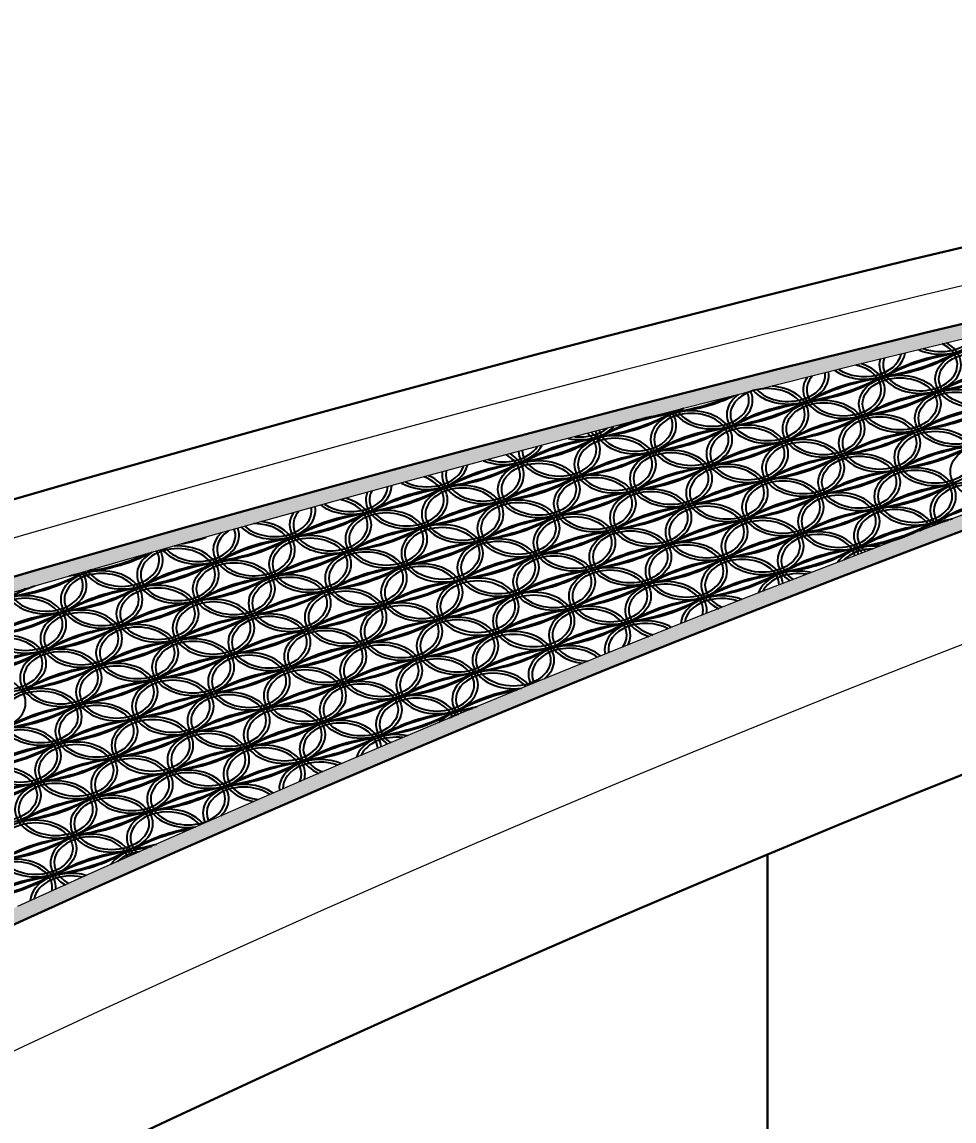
# Model space of a CAD drawing. Extents: x -2611510 to 954358, y -247163 to 181535.
# Drawn here: x 199260 to 211791, y 52766 to 67540 of the extents above; entities that cross this region are included whole.
import ezdxf

# ---------------------------------------------------------------- set-up
doc = ezdxf.new("R2010")
doc.units = 0
doc.linetypes.add('CENTER', pattern=[2, 1.25, -0.25, 0.25, -0.25])
doc.layers.get('Defpoints').update_dxf_attribs({"color": 8})
for name, color, linetype, lineweight in [('标注', 3, 'Continuous', 18), ('桥 中心线', 5, 'CENTER', 15), ('桥 构造粗实', 1, 'Continuous', 30)]:
    doc.layers.add(name, color=color, linetype=linetype, lineweight=lineweight)
doc.styles.add('仿宋字', font='仿宋_GB2312.TTF', dxfattribs={"width": 0.7})
doc.dimstyles.new('750', dxfattribs={"dimscale": 0, "dimtxt": 2.5, "dimasz": 1, "dimexe": 1, "dimexo": 1, "dimgap": 0, "dimtad": 0, "dimdec": 0, "dimlfac": 0.1, "dimrnd": 0.1, "dimzin": 12, "dimdsep": 46, "dimtxsty": '仿宋字', "dimblk": 'OBLIQUE', "dimcen": -1, "dimclrd": 256, "dimclre": 256, "dimclrt": 256, "dimadec": 4, "dimazin": 0, "dimtp": 2, "dimtm": 3, "dimtfac": 0.5, "dimtdec": 0, "dimtmove": 2, "dimatfit": 3, "dimldrblk": 'OBLIQUE', "dimfxl": 3, "dimfxlon": 1, "dimtvp": 0.7, "dimtolj": 1, "dimtzin": 12, "dimarcsym": 0})

# ---------------------------------------------------------------- blocks, each defined once
blk = doc.blocks.new('_Oblique')
at = {"color": 0, "linetype": 'ByBlock', "lineweight": -2}
blk.add_line((-0.5, -0.5), (0.5, 0.5), dxfattribs=at)
blk = doc.blocks.new('*D186')
at = {"layer": 'Defpoints', "color": 0, "transparency": 16777216}
for p in [(353282, 73637), (353282, 39578), (191282, 39159)]:
    blk.add_point(p, dxfattribs=at)
at = {"layer": '标注', "lineweight": -2, "transparency": 16777216}
for p, q in [((191282, 71637), (191282, 74637)), ((353282, 71637), (353282, 74637)), ((191282, 73637), (353282, 73637))]:
    blk.add_line(p, q, dxfattribs=at)
at = {"layer": '标注', "lineweight": -2, "transparency": 16777216, "xscale": 1000.0000020837, "yscale": 1000.0000020837, "zscale": 1000.0000020837, "rotation": 180}
blk.add_blockref('_Oblique', (191282, 73637), dxfattribs=at)
at = {"layer": '标注', "lineweight": -2, "transparency": 16777216, "xscale": 1000.0000020837, "yscale": 1000.0000020837, "zscale": 1000.0000020837}
blk.add_blockref('_Oblique', (353282, 73637), dxfattribs=at)
at = {"layer": '标注', "transparency": 16777216, "insert": (272282, 75302), "char_height": 2500, "attachment_point": 5, "style": '仿宋字'}
blk.add_mtext('\\A1;18×900', dxfattribs=at)
blk = doc.blocks.new('332323')
at = {"color": 8}
for centre, major_axis, start_param, end_param in [((40704, 23077), (-550, 0), 6.089678, 10.289143), ((40704, 23077), (-500, 0), 6.029961, 10.349186), ((40978, 23603), (550, 0), 4.146889, 5.943022), ((40978, 23603), (500, 0), 4.228591, 5.860699), ((39952, 23268), (-550, 0), 7.051227, 9.333183), ((39952, 23268), (-500, 0), 7.097119, 9.287008), ((41389, 22048), (-1697, 0), -1.433605, -0.835323), ((41741, 21519), (-2505, 0), -1.335396, -0.933532), ((40019, 24105), (1697, 0), -1.433605, -0.835323), ((39666, 24634), (-2505, 0), 1.806196, 2.208061), ((39679, 22742), (-550, 0), 5.839039, 10.551346), ((39679, 22742), (-500, 0), 5.7331, 10.658172), ((38927, 22934), (550, 0), 3.708231, 6.403889), ((38927, 22934), (500, 0), 3.73062, 6.381344), ((42141, 21857), (1697, 0), 1.707987, 2.30627), ((42493, 21328), (-2505, 0), -1.335396, -0.933532), ((40770, 23914), (-1697, 0), 1.707987, 2.30627), ((40418, 24443), (-2505, 0), 1.806196, 2.208061), ((38653, 22407), (-550, 0), 5.514242, 10.887587), ((38653, 22407), (-500, 0), 3.141593, 9.424778), ((40364, 21714), (1697, 0), 1.707987, 2.30627), ((40716, 21185), (-2505, 0), -1.335396, -0.933532), ((38993, 23771), (-1697, 0), 1.707987, 2.30627), ((38641, 24300), (2505, 0), -1.335396, -0.933532), ((37901, 22599), (-550, 0), 6.668603, 9.737415), ((37901, 22599), (500, 0), 3.530358, 6.592391), ((37216, 23628), (-1697, 0), 1.707987, 2.191015), ((36864, 24156), (2505, 0), -1.335396, -1.04193), ((41115, 21522), (1697, 0), 1.707987, 2.30627), ((41468, 20993), (-2505, 0), -1.335396, -0.933532), ((39745, 23579), (1697, 0), -1.433605, -0.835323), ((39393, 24108), (-2505, 0), 1.806196, 2.208061), ((37628, 22073), (-550, 0), 3.141593, 9.424778), ((37150, 22791), (550, 0), 4.825607, 5.30309), ((38939, 21042), (-2505, 0), -0.969398, -0.933532), ((38587, 21570), (1697, 0), 2.266954, 2.30627), ((39338, 21379), (1697, 0), 1.707987, 2.30627), ((39691, 20850), (-2505, 0), -1.335396, -0.933532), ((37968, 23436), (1697, 0), -1.433605, -0.835323), ((37616, 23965), (-2505, 0), 1.806196, 2.208061), ((41867, 21331), (-1697, 0), -1.433605, -0.835323), ((42219, 20802), (-2505, 0), -1.335396, -0.933532), ((40497, 23388), (1697, 0), -1.433605, -0.835323), ((40145, 23916), (-2505, 0), 1.806196, 2.208061), ((36876, 22264), (550, 0), 3.357954, 6.775505), ((36876, 22264), (500, 0), 3.343786, 6.789649), ((37561, 21236), (-1697, 0), -1.433605, -0.835323), ((37913, 20707), (-2505, 0), -1.335396, -0.933532), ((36191, 23293), (1697, 0), -1.433605, -0.835323), ((35839, 23822), (-2505, 0), 1.806196, 2.208061), ((37628, 22073), (-500, 0), 3.141593, 9.424778), ((40090, 21187), (-1697, 0), -1.433605, -0.835323), ((40442, 20659), (2505, 0), 1.806196, 2.208061), ((38720, 23245), (-1697, 0), 1.707987, 2.30627), ((38367, 23773), (-2505, 0), 1.806196, 2.208061), ((40157, 22024), (-550, 0), 3.141593, 9.424778), ((40157, 22024), (-500, 0), 3.141593, 9.424778), ((35851, 21930), (550, 0), 3.195824, 6.948231), ((36124, 22456), (-550, 0), 7.573465, 8.848433), ((36124, 22456), (-500, 0), 7.724408, 8.69749), ((38313, 21044), (1697, 0), 1.707987, 2.30627), ((38665, 20515), (2505, 0), 1.806196, 2.208061), ((36943, 23101), (-1697, 0), 1.707987, 2.30627), ((36590, 23630), (2505, 0), -1.335396, -0.933532), ((38380, 21881), (-550, 0), 3.141593, 9.424778), ((38380, 21881), (-500, 0), 3.141593, 9.424778), ((40842, 20996), (1697, 0), 1.707987, 2.30627), ((41194, 20467), (-2505, 0), -1.335396, -0.933532), ((39471, 23053), (-1697, 0), 1.707987, 2.30627), ((39119, 23582), (2505, 0), -1.335396, -0.933532), ((35851, 21930), (500, 0), 3.163874, 6.980221), ((36536, 20901), (-1697, 0), -1.433605, -0.835323), ((36888, 20372), (2505, 0), 1.806196, 2.208061), ((35165, 22958), (-1697, 0), 1.707987, 2.30627), ((34813, 23487), (2505, 0), -1.335396, -0.933532), ((36602, 21738), (-550, 0), 3.141593, 9.424778), ((36602, 21738), (-500, 0), 3.141593, 9.424778), ((39065, 20853), (-1697, 0), -1.433605, -0.835323), ((39417, 20324), (-2505, 0), -1.335396, -0.933532), ((37694, 22910), (-1697, 0), 1.707987, 2.30627), ((37342, 23439), (2505, 0), -1.335396, -0.933532), ((34825, 21595), (-550, 0), 6.177918, 10.259943), ((34825, 21595), (-500, 0), 6.126137, 10.311856), ((35099, 22121), (550, 0), 4.20635, 5.94234), ((35099, 22121), (500, 0), 4.294459, 5.854232), ((37288, 20709), (1697, 0), 1.707987, 2.30627), ((37640, 20181), (-2505, 0), -1.335396, -0.933532), ((35917, 22767), (1697, 0), -1.433605, -0.835323), ((35565, 23295), (-2505, 0), 1.806196, 2.208061), ((41594, 20804), (1697, 0), 1.707987, 2.30627), ((41946, 20275), (-2505, 0), -1.335396, -0.933532), ((40223, 22861), (-1697, 0), 1.707987, 2.30627), ((39871, 23390), (-2505, 0), 1.806196, 2.208061), ((34074, 21786), (-550, 0), 7.174724, 9.268252), ((35510, 20566), (-1697, 0), -1.433605, -0.835323), ((35863, 20038), (2505, 0), 1.806196, 2.208061), ((34140, 22623), (-1697, 0), 1.707987, 2.30627), ((33788, 23152), (2505, 0), -1.335396, -0.933532), ((38106, 21355), (-550, 0), 3.141593, 9.424778), ((39816, 20661), (-1697, 0), -1.433605, -0.835323), ((40169, 20132), (-2505, 0), -1.335396, -0.933532), ((38446, 22718), (1697, 0), -1.433605, -0.835323), ((38094, 23247), (-2505, 0), 1.806196, 2.208061), ((33800, 21260), (-550, 0), 6.016498, 10.43208), ((33800, 21260), (500, 0), 2.79843, 7.367271), ((34074, 21786), (500, 0), 4.091344, 6.067914), ((38039, 20518), (-1697, 0), -1.433605, -0.835323), ((38392, 19989), (-2505, 0), -1.335396, -0.933532), ((36669, 22575), (-1697, 0), 1.707987, 2.30627), ((36317, 23104), (-2505, 0), 1.806196, 2.208061), ((38106, 21355), (-500, 0), 3.141593, 9.424778), ((40568, 20470), (1697, 0), 1.707987, 2.30627), ((40921, 19941), (-2505, 0), -1.335396, -0.933532), ((39198, 22527), (1697, 0), -1.433605, -0.835323), ((38846, 23056), (-2505, 0), 1.806196, 2.208061), ((40635, 21307), (-550, 0), 3.141593, 9.424778), ((40635, 21307), (-500, 0), 3.141593, 9.424778), ((33048, 21452), (-550, 0), 7.02969, 9.423998), ((33048, 21452), (-500, 0), 7.068747, 9.384591), ((34552, 21069), (-550, 0), 3.141593, 9.424778), ((36262, 20375), (1697, 0), 1.707987, 2.30627), ((36615, 19846), (-2505, 0), -1.335396, -0.933532), ((34892, 22432), (-1697, 0), 1.707987, 2.30627), ((34540, 22961), (-2505, 0), 1.806196, 2.208061), ((38791, 20326), (1697, 0), 1.707987, 2.30627), ((39143, 19798), (2505, 0), 1.806196, 2.208061), ((37421, 22384), (-1697, 0), 1.707987, 2.30627), ((37068, 22912), (2505, 0), -1.335396, -0.933532), ((38858, 21163), (-550, 0), 3.141593, 9.424778), ((38858, 21163), (-500, 0), 3.141593, 9.424778), ((41320, 20278), (1697, 0), 1.707987, 2.30627), ((41672, 19749), (-2505, 0), -1.335396, -0.933532), ((39950, 22335), (-1697, 0), 1.707987, 2.30627), ((39597, 22864), (2505, 0), -1.335396, -0.933532), ((41387, 21115), (550, 0), 0.456202, 3.665524), ((41387, 21115), (500, 0), 0.453301, 3.668693), ((32775, 20926), (-550, 0), 5.846708, 10.612839), ((34485, 20232), (-1697, 0), -1.433605, -0.835323), ((34837, 19703), (2505, 0), 1.806196, 2.208061), ((33115, 22289), (1697, 0), -1.433605, -0.835323), ((32762, 22818), (2505, 0), -1.335396, -0.933532), ((34552, 21069), (-500, 0), 3.141593, 9.424778), ((37014, 20183), (1697, 0), 1.707987, 2.30627), ((37366, 19654), (-2505, 0), -1.335396, -0.933532), ((35644, 22240), (-1697, 0), 1.707987, 2.30627), ((35291, 22769), (2505, 0), -1.335396, -0.933532), ((37081, 21020), (-550, 0), 3.141593, 9.424778), ((37081, 21020), (-500, 0), 3.141593, 9.424778), ((39543, 20135), (1697, 0), 1.707987, 2.30627), ((39895, 19606), (-2505, 0), -1.335396, -0.933532), ((38173, 22192), (-1697, 0), 1.707987, 2.30627), ((37820, 22721), (2505, 0), -1.335396, -0.933532), ((39609, 20972), (-550, 0), 3.141593, 9.424778), ((39609, 20972), (-500, 0), 3.141593, 9.424778), ((32023, 21117), (550, 0), 3.762296, 6.418697), ((32023, 21117), (500, 0), 3.786735, 6.39401), ((32775, 20926), (-500, 0), 5.734024, 10.726272), ((35237, 20040), (1697, 0), 1.707987, 2.30627), ((35589, 19511), (-2505, 0), -1.335396, -0.933532), ((33866, 22097), (-1697, 0), 1.707987, 2.30627), ((33514, 22626), (2505, 0), -1.335396, -0.933532), ((37766, 19992), (-1697, 0), -1.433605, -0.835323), ((38118, 19463), (-2505, 0), -1.335396, -0.933532), ((36395, 22049), (-1697, 0), 1.707987, 2.30627), ((36043, 22578), (2505, 0), -1.335396, -0.933532), ((40361, 20780), (550, 0), 0.345079, 3.790609), ((40361, 20780), (500, 0), 0.330237, 3.805718), ((42072, 20087), (1697, 0), 1.722947, 2.30627), ((42424, 19558), (-2505, 0), -1.32132, -0.933532), ((33460, 19897), (1697, 0), 1.707987, 2.30627), ((33812, 19368), (2505, 0), 1.806196, 2.208061), ((32089, 21954), (1697, 0), -1.433605, -0.835323), ((31737, 22483), (2505, 0), -1.335396, -0.933532), ((33526, 20734), (-550, 0), 3.141593, 9.424778), ((33526, 20734), (-500, 0), 3.141593, 9.424778), ((35989, 19849), (-1697, 0), -1.433605, -0.835323), ((36341, 19320), (2505, 0), 1.806196, 2.208061), ((34618, 21906), (-1697, 0), 1.707987, 2.30627), ((34266, 22435), (-2505, 0), 1.806196, 2.208061), ((40295, 19943), (-1697, 0), -1.433605, -0.835323), ((40647, 19415), (2505, 0), 1.806196, 2.208061), ((38924, 22001), (1697, 0), -1.433605, -0.835323), ((38572, 22529), (-2505, 0), 1.806196, 2.208061), ((40349, 22672), (-2505, 0), 1.806196, 1.891392), ((40701, 22144), (-1697, 0), 1.707987, 1.795282), ((30997, 20782), (-550, 0), 6.792787, 9.681743), ((30997, 20782), (-500, 0), 6.805158, 9.669192), ((31749, 20591), (-550, 0), 5.655697, 10.815519), ((31749, 20591), (-500, 0), 5.467619, 11.003793), ((34212, 19705), (1697, 0), 1.707987, 2.30627), ((34564, 19177), (-2505, 0), -1.335396, -0.933532), ((32841, 21763), (-1697, 0), 1.707987, 2.30627), ((32489, 22291), (-2505, 0), 1.806196, 2.208061), ((34278, 20542), (-550, 0), 3.141593, 9.424778), ((36740, 19657), (-1697, 0), -1.433605, -0.835323), ((37093, 19128), (2505, 0), 1.806196, 2.208061), ((35370, 21714), (-1697, 0), 1.707987, 2.30627), ((35018, 22243), (-2505, 0), 1.806196, 2.208061), ((38518, 19800), (-1697, 0), -1.433605, -0.835323), ((38870, 19271), (-2505, 0), -1.335396, -0.933532), ((37147, 21857), (1697, 0), -1.433605, -0.835323), ((36795, 22386), (-2505, 0), 1.806196, 2.208061), ((39336, 20446), (-550, 0), 3.358563, 7.074144), ((41046, 19752), (-1697, 0), -1.433605, -0.835323), ((41399, 19223), (2505, 0), 1.806196, 2.208061), ((39676, 21809), (-1697, 0), 1.707987, 2.30627), ((39324, 22338), (2505, 0), -1.335396, -0.933532), ((41113, 20589), (-550, 0), 4.849945, 5.559332), ((30312, 21811), (-1697, 0), 1.849441, 2.057414), ((32434, 19562), (-1697, 0), -1.433605, -0.835323), ((32787, 19033), (2505, 0), 1.806196, 2.208061), ((31064, 21619), (1697, 0), -1.433605, -0.835323), ((30712, 22148), (-2505, 0), 1.806196, 2.208061), ((34963, 19514), (1697, 0), 1.707987, 2.30627), ((35316, 18985), (-2505, 0), -1.335396, -0.933532), ((33593, 21571), (-1697, 0), 1.707987, 2.30627), ((33241, 22100), (-2505, 0), 1.806196, 2.208061), ((35030, 20351), (-550, 0), 3.141593, 9.424778), ((35030, 20351), (-500, 0), 3.141593, 9.424778), ((37559, 20303), (-550, 0), 3.141593, 9.424778), ((39269, 19609), (1697, 0), 1.707987, 2.30627), ((39622, 19080), (2505, 0), 1.806196, 2.208061), ((37899, 21666), (-1697, 0), 1.707987, 2.30627), ((37547, 22195), (-2505, 0), 1.806196, 2.208061), ((39336, 20446), (500, 0), 0.187842, 3.961956), ((29972, 20448), (550, 0), 3.552252, 6.64935), ((29972, 20448), (500, 0), 3.554169, 6.647304), ((29287, 21476), (-1697, 0), 1.707987, 2.237473), ((30724, 20256), (-550, 0), 5.397825, 11.083374), ((30724, 20256), (-500, 0), 3.141593, 9.424778), ((33186, 19371), (1697, 0), 1.707987, 2.30627), ((33538, 18842), (-2505, 0), -1.335396, -0.933532), ((31816, 21428), (-1697, 0), 1.707987, 2.30627), ((31463, 21957), (-2505, 0), 1.806196, 2.208061), ((33253, 20208), (-550, 0), 3.141593, 9.424778), ((33253, 20208), (-500, 0), 3.141593, 9.424778), ((37492, 19466), (1697, 0), 1.707987, 2.30627), ((37844, 18937), (-2505, 0), -1.335396, -0.933532), ((36122, 21523), (-1697, 0), 1.707987, 2.30627), ((35769, 22051), (2505, 0), -1.335396, -0.933532), ((37559, 20303), (-500, 0), 3.141593, 9.424778), ((40021, 19417), (1697, 0), 1.707987, 2.30627), ((40373, 18888), (-2505, 0), -1.335396, -0.933532), ((38651, 21474), (-1697, 0), 1.707987, 2.30627), ((38298, 22003), (2505, 0), -1.335396, -0.933532), ((40088, 20254), (-550, 0), 4.589448, 5.833816), ((40088, 20254), (-500, 0), 4.746736, 5.676527), ((28935, 22005), (2505, 0), -1.335396, -1.000401), ((31409, 19228), (1697, 0), 1.707987, 2.30627), ((31761, 18699), (-2505, 0), -1.335396, -0.933532), ((30039, 21285), (-1697, 0), 1.707987, 2.30627), ((29686, 21813), (2505, 0), -1.335396, -0.933532), ((34004, 20016), (-550, 0), 3.141593, 9.424778), ((35715, 19322), (1697, 0), 1.707987, 2.30627), ((36067, 18794), (-2505, 0), -1.335396, -0.933532), ((34345, 21379), (-1697, 0), 1.707987, 2.30627), ((33992, 21908), (2505, 0), -1.335396, -0.933532), ((38244, 19274), (1697, 0), 1.707987, 2.30627), ((38596, 18745), (-2505, 0), -1.335396, -0.933532), ((36874, 21331), (-1697, 0), 1.707987, 2.30627), ((36521, 21860), (-2505, 0), 1.806196, 2.208061), ((38310, 20111), (550, 0), 0.067761, 4.09548), ((38310, 20111), (500, 0), 0.020331, 4.143214), ((28947, 20113), (-550, 0), 6.605595, 9.889376), ((28947, 20113), (500, 0), 3.456593, 6.755109), ((28262, 21142), (-1697, 0), 1.707987, 2.30627), ((27909, 21670), (2505, 0), -1.335396, -0.933532), ((29698, 19921), (-550, 0), 3.141593, 9.424778), ((29698, 19921), (-500, 0), 3.141593, 9.424778), ((29984, 18556), (-2505, 0), -1.335396, -1.28003), ((29632, 19084), (1697, 0), 1.707987, 1.753617), ((31010, 18890), (-2505, 0), -0.95383, -0.933532), ((30657, 19419), (-1697, 0), -0.856711, -0.835323), ((33938, 19179), (1697, 0), 1.707987, 2.30627), ((34290, 18650), (-2505, 0), -1.335396, -0.933532), ((32568, 21236), (1697, 0), -1.433605, -0.835323), ((32215, 21765), (2505, 0), -1.335396, -0.933532), ((34004, 20016), (-500, 0), 3.141593, 9.424778), ((36467, 19131), (1697, 0), 1.707987, 2.30627), ((36819, 18602), (-2505, 0), -1.335396, -0.933532), ((35096, 21188), (-1697, 0), 1.707987, 2.30627), ((34744, 21717), (2505, 0), -1.335396, -0.933532), ((38996, 19082), (-1697, 0), -1.433605, -0.835323), ((39348, 18554), (-2505, 0), -1.335396, -0.933532), ((37625, 21140), (1697, 0), -1.433605, -0.835323), ((37273, 21668), (-2505, 0), 1.806196, 2.208061), ((39062, 19919), (-550, 0), 4.386417, 6.051679), ((39062, 19919), (-500, 0), 4.481756, 5.955386), ((29984, 18556), (-2505, 0), -1.077616, -0.933532), ((32161, 19036), (1697, 0), 1.707987, 2.30627), ((32513, 18507), (-2505, 0), -1.335396, -0.933532), ((30790, 21093), (1697, 0), -1.433605, -0.835323), ((30438, 21622), (-2505, 0), 1.806196, 2.208061), ((34690, 18988), (-1697, 0), -1.433605, -0.835323), ((35042, 18459), (-2505, 0), -1.335396, -0.933532), ((33319, 21045), (1697, 0), -1.433605, -0.835323), ((32967, 21574), (2505, 0), -1.335396, -0.933532), ((34756, 19825), (-550, 0), 3.141593, 9.424778), ((37219, 18939), (-1697, 0), -1.433605, -0.835323), ((37571, 18410), (2505, 0), 1.806196, 2.208061), ((35848, 20996), (-1697, 0), 1.707987, 2.30627), ((35496, 21525), (-2505, 0), 1.806196, 2.208061), ((37285, 19776), (550, 0), 6.172145, 10.571093), ((37285, 19776), (500, 0), 6.09809, 10.645529), ((28673, 19587), (-550, 0), 3.141593, 9.424778), ((29632, 19084), (1697, 0), 2.173555, 2.30627), ((30384, 18893), (1697, 0), 1.707987, 2.30627), ((30736, 18364), (-2505, 0), -1.335396, -0.933532), ((29013, 20950), (1697, 0), -1.433605, -0.835323), ((28661, 21479), (-2505, 0), 1.806196, 2.208061), ((32913, 18844), (-1697, 0), -1.433605, -0.835323), ((33265, 18316), (2505, 0), 1.806196, 2.208061), ((31542, 20902), (-1697, 0), 1.707987, 2.30627), ((31190, 21430), (-2505, 0), 1.806196, 2.208061), ((32979, 19682), (-550, 0), 3.141593, 9.424778), ((32979, 19682), (-500, 0), 3.141593, 9.424778), ((35441, 18796), (1697, 0), 1.707987, 2.30627), ((35794, 18267), (-2505, 0), -1.335396, -0.933532), ((34071, 20853), (-1697, 0), 1.707987, 2.30627), ((33719, 21382), (-2505, 0), 1.806196, 2.208061), ((35508, 19633), (-550, 0), 3.141593, 9.424778), ((38037, 19585), (-550, 0), 4.201471, 6.250914), ((38037, 19585), (-500, 0), 4.263556, 6.188046), ((28673, 19587), (-500, 0), 3.141593, 9.424778), ((31135, 18701), (-1697, 0), -1.433605, -0.835323), ((31488, 18173), (-2505, 0), -1.335396, -0.933532), ((29765, 20758), (-1697, 0), 1.707987, 2.30627), ((29413, 21287), (2505, 0), -1.335396, -0.933532), ((31202, 19538), (-550, 0), 3.141593, 9.424778), ((31202, 19538), (-500, 0), 3.141593, 9.424778), ((33664, 18653), (1697, 0), 1.707987, 2.30627), ((34017, 18124), (2505, 0), 1.806196, 2.208061), ((32294, 20710), (-1697, 0), 1.707987, 2.30627), ((31942, 21239), (-2505, 0), 1.806196, 2.208061), ((33731, 19490), (-550, 0), 3.141593, 9.424778), ((33731, 19490), (-500, 0), 3.141593, 9.424778), ((36260, 19442), (-550, 0), 9.084518, 13.955518), ((36260, 19442), (-500, 0), 8.958828, 14.081902), ((37970, 18748), (-1697, 0), -1.433605, -0.835323), ((38323, 18219), (2505, 0), 1.806196, 2.208061), ((36600, 20805), (-1697, 0), 1.707987, 2.30627), ((36248, 21334), (2505, 0), -1.335396, -0.933532), ((29358, 18558), (1697, 0), 1.707987, 2.30627), ((29711, 18029), (2505, 0), 1.806196, 2.208061), ((27988, 20615), (-1697, 0), 1.707987, 2.30627), ((27636, 21144), (2505, 0), -1.335396, -0.933532), ((29425, 19395), (-550, 0), 3.141593, 9.424778), ((29425, 19395), (-500, 0), 3.141593, 9.424778), ((31887, 18510), (1697, 0), 1.707987, 2.30627), ((32239, 17981), (-2505, 0), -1.335396, -0.933532), ((30517, 20567), (-1697, 0), 1.707987, 2.30627), ((30165, 21096), (2505, 0), -1.335396, -0.933532), ((34483, 19298), (-550, 0), 3.141593, 9.424778), ((36193, 18605), (1697, 0), 1.707987, 2.30627), ((36545, 18076), (-2505, 0), -1.335396, -0.933532), ((34823, 20662), (-1697, 0), 1.707987, 2.30627), ((34471, 21191), (2505, 0), -1.335396, -0.933532), ((37011, 19250), (550, 0), 0.880499, 3.302499), ((30110, 18367), (1697, 0), 1.707987, 2.30627), ((30462, 17838), (-2505, 0), -1.335396, -0.933532), ((28740, 20424), (-1697, 0), 1.707987, 2.30627), ((28387, 20953), (2505, 0), -1.335396, -0.933532), ((34416, 18461), (1697, 0), 1.707987, 2.30627), ((34768, 17933), (-2505, 0), -1.335396, -0.933532), ((33046, 20519), (1697, 0), -1.433605, -0.835323), ((32693, 21047), (2505, 0), -1.335396, -0.933532), ((34483, 19298), (-500, 0), 3.141593, 9.424778), ((35234, 19107), (-550, 0), 8.713723, 14.340804), ((36945, 18413), (-1697, 0), -1.433605, -0.835323), ((37297, 17884), (-2505, 0), -1.335396, -0.933532), ((35575, 20470), (-1697, 0), 1.707987, 2.30627), ((35222, 20999), (2505, 0), -1.335396, -0.933532), ((37011, 19250), (500, 0), 0.918489, 3.263904), ((32639, 18318), (1697, 0), 1.707987, 2.30627), ((32991, 17789), (-2505, 0), -1.335396, -0.933532), ((31269, 20375), (1697, 0), -1.433605, -0.835323), ((30916, 20904), (-2505, 0), 1.806196, 2.208061), ((35168, 18270), (1697, 0), 1.707987, 2.30627), ((35520, 17741), (-2505, 0), -1.335396, -0.933532), ((33797, 20327), (-1697, 0), 1.707987, 2.30627), ((33445, 20856), (-2505, 0), 1.806196, 2.208061), ((29085, 18032), (-1697, 0), -1.433605, -0.835323), ((29437, 17503), (-2505, 0), -1.335396, -0.933532), ((27714, 20089), (-1697, 0), 1.707987, 2.30627), ((27362, 20618), (-2505, 0), 1.806196, 2.208061), ((29151, 18869), (-550, 0), 3.141593, 9.424778), ((29151, 18869), (-500, 0), 3.141593, 9.424778), ((30862, 18175), (-1697, 0), -1.433605, -0.835323), ((31214, 17646), (-2505, 0), -1.335396, -0.933532), ((29491, 20232), (1697, 0), -1.433605, -0.835323), ((29139, 20761), (-2505, 0), 1.806196, 2.208061), ((31680, 18821), (-550, 0), 3.141593, 9.424778), ((33391, 18127), (1697, 0), 1.707987, 2.30627), ((33743, 17598), (-2505, 0), -1.335396, -0.933532), ((32020, 20184), (1697, 0), -1.433605, -0.835323), ((31668, 20713), (-2505, 0), 1.806196, 2.208061), ((35920, 18078), (1697, 0), 1.707987, 2.30627), ((36272, 17550), (-2505, 0), -1.335396, -0.933532), ((34549, 20136), (-1697, 0), 1.707987, 2.30627), ((34197, 20664), (2505, 0), -1.335396, -0.933532), ((35986, 18915), (-550, 0), 3.841209, 6.638405), ((35986, 18915), (-500, 0), 3.858705, 6.620365), ((29903, 18677), (-550, 0), 3.141593, 9.424778), ((31614, 17984), (1697, 0), 1.707987, 2.30627), ((31966, 17455), (2505, 0), 1.806196, 2.208061), ((30243, 20041), (1697, 0), -1.433605, -0.835323), ((29891, 20570), (2505, 0), -1.335396, -0.933532), ((31680, 18821), (-500, 0), 3.141593, 9.424778), ((34142, 17935), (1697, 0), 1.707987, 2.30627), ((34495, 17406), (2505, 0), 1.806196, 2.208061), ((32772, 19992), (-1697, 0), 1.707987, 2.30627), ((32420, 20521), (-2505, 0), 1.806196, 2.208061), ((34209, 18772), (-550, 0), 3.141593, 9.424778), ((34209, 18772), (-500, 0), 3.141593, 9.424778), ((28126, 18534), (-550, 0), 3.141593, 9.424778), ((29836, 17840), (1697, 0), 1.707987, 2.30627), ((30189, 17312), (2505, 0), 1.806196, 2.208061), ((28466, 19898), (-1697, 0), 1.707987, 2.30627), ((28114, 20426), (2505, 0), -1.335396, -0.933532), ((29903, 18677), (-500, 0), 3.141593, 9.424778), ((32365, 17792), (1697, 0), 1.707987, 2.30627), ((32718, 17263), (-2505, 0), -1.335396, -0.933532), ((30995, 19849), (-1697, 0), 1.707987, 2.30627), ((30643, 20378), (2505, 0), -1.335396, -0.933532), ((34894, 17744), (1697, 0), 1.707987, 2.30627), ((35246, 17215), (2505, 0), 1.806196, 2.208061), ((33524, 19801), (1697, 0), -1.433605, -0.835323), ((33172, 20330), (2505, 0), -1.335396, -0.933532), ((34961, 18581), (-550, 0), 3.652871, 6.839822), ((34961, 18581), (-500, 0), 3.650658, 6.841479), ((30588, 17649), (1697, 0), 1.707987, 2.30627), ((30940, 17120), (-2505, 0), -1.335396, -0.933532), ((29218, 19706), (-1697, 0), 1.707987, 2.30627), ((28866, 20235), (2505, 0), -1.335396, -0.933532), ((30655, 18486), (-550, 0), 3.141593, 9.424778), ((30655, 18486), (-500, 0), 3.141593, 9.424778), ((33117, 17600), (1697, 0), 1.707987, 2.30627), ((33469, 17072), (-2505, 0), -1.335396, -0.933532), ((31747, 19658), (-1697, 0), 1.707987, 2.30627), ((31394, 20186), (-2505, 0), 1.806196, 2.208061), ((31340, 17457), (-1697, 0), -1.433605, -0.835323), ((31692, 16929), (-2505, 0), -1.335396, -0.933532), ((29970, 19514), (1697, 0), -1.433605, -0.835323), ((29617, 20043), (-2505, 0), 1.806196, 2.208061), ((33935, 18246), (-550, 0), 3.45002, 7.05534), ((35646, 17552), (1697, 0), 1.76771, 2.30627), ((35998, 17023), (-2505, 0), -1.281263, -0.933532), ((29563, 17314), (-1697, 0), -1.433605, -0.835323), ((29915, 16785), (-2505, 0), -1.335396, -0.933532), ((28192, 19371), (-1697, 0), 1.707987, 2.30627), ((27840, 19900), (-2505, 0), 1.806196, 2.208061), ((32158, 18103), (-550, 0), 3.141593, 9.424778), ((33869, 17409), (-1697, 0), -1.433605, -0.835323), ((34221, 16880), (2505, 0), 1.806196, 2.208061), ((32498, 19466), (1697, 0), -1.433605, -0.835323), ((32146, 19995), (-2505, 0), 1.806196, 2.208061), ((33935, 18246), (-500, 0), 3.426363, 7.078569), ((33923, 20138), (-2505, 0), 1.806196, 1.904496), ((30381, 17960), (-550, 0), 3.141593, 9.424778), ((32092, 17266), (-1697, 0), -1.433605, -0.835323), ((32444, 16737), (-2505, 0), -1.335396, -0.933532), ((30721, 19323), (-1697, 0), 1.707987, 2.30627), ((30369, 19852), (2505, 0), -1.335396, -0.933532), ((32158, 18103), (-500, 0), 3.141593, 9.424778), ((34621, 17217), (1697, 0), 1.707987, 2.30627), ((34973, 16689), (-2505, 0), -1.335396, -0.933532), ((33250, 19275), (-1697, 0), 1.707987, 2.30627), ((32898, 19803), (2505, 0), -1.335396, -0.933532), ((34687, 18054), (-550, 0), 4.79907, 5.703682), ((34687, 18054), (-500, 0), 5.110285, 5.394647), ((34276, 19609), (-1697, 0), 1.707987, 1.81427), ((28604, 17817), (-550, 0), 3.141593, 9.424778), ((30315, 17123), (1697, 0), 1.707987, 2.30627), ((30667, 16594), (2505, 0), 1.806196, 2.208061), ((28944, 19180), (-1697, 0), 1.707987, 2.30627), ((28592, 19709), (-2505, 0), 1.806196, 2.208061), ((32843, 17074), (1697, 0), 1.707987, 2.30627), ((33196, 16545), (-2505, 0), -1.335396, -0.933532), ((31473, 19131), (-1697, 0), 1.707987, 2.30627), ((31121, 19660), (2505, 0), -1.335396, -0.933532), ((32910, 17911), (550, 0), 0.079802, 4.155181), ((32910, 17911), (500, 0), 0.028716, 4.206267), ((28604, 17817), (-500, 0), 3.141593, 9.424778), ((31066, 16931), (1697, 0), 1.707987, 2.30627), ((31419, 16402), (-2505, 0), -1.335396, -0.933532), ((29696, 18988), (-1697, 0), 1.707987, 2.30627), ((29344, 19517), (2505, 0), -1.335396, -0.933532), ((31133, 17768), (-550, 0), 3.141593, 9.424778), ((31133, 17768), (-500, 0), 3.141593, 9.424778), ((33595, 16883), (1697, 0), 1.707987, 2.30627), ((33947, 16354), (-2505, 0), -1.335396, -0.933532), ((32225, 18940), (1697, 0), -1.433605, -0.835323), ((31873, 19469), (-2505, 0), 1.806196, 2.208061), ((33662, 17720), (550, 0), 1.297283, 2.933097), ((33662, 17720), (500, 0), 1.39662, 2.834202), ((29289, 16788), (1697, 0), 1.707987, 2.30627), ((29641, 16259), (-2505, 0), -1.335396, -0.933532), ((27919, 18845), (-1697, 0), 1.707987, 2.30627), ((27567, 19374), (-2505, 0), 1.806196, 2.208061), ((31818, 16740), (1697, 0), 1.707987, 2.30627), ((32170, 16211), (-2505, 0), -1.335396, -0.933532), ((30448, 18797), (1697, 0), -1.433605, -0.835323), ((30095, 19326), (-2505, 0), 1.806196, 2.208061), ((31885, 17577), (550, 0), 6.083856, 10.730628), ((31885, 17577), (500, 0), 5.985529, 10.828955), ((30041, 16596), (-1697, 0), -1.433605, -0.835323), ((30393, 16068), (-2505, 0), -1.335396, -0.933532), ((28671, 18654), (1697, 0), -1.433605, -0.835323), ((28318, 19182), (-2505, 0), 1.806196, 2.208061), ((30107, 17433), (-550, 0), 3.141593, 9.424778), ((30107, 17433), (-500, 0), 3.141593, 9.424778), ((32636, 17385), (-550, 0), 4.165008, 6.360754), ((32636, 17385), (-500, 0), 4.217385, 6.308513), ((30793, 16405), (1697, 0), 1.707987, 2.30627), ((31145, 15876), (2505, 0), 1.806196, 2.208061), ((29422, 18462), (-1697, 0), 1.707987, 2.30627), ((29070, 18991), (2505, 0), -1.335396, -0.933532), ((30859, 17242), (-550, 0), 8.791086, 14.319607), ((30859, 17242), (-500, 0), 3.141593, 9.424778), ((32570, 16548), (1697, 0), 1.707987, 2.30627), ((32922, 16019), (2505, 0), 1.806196, 2.208061), ((31199, 18605), (-1697, 0), 1.707987, 2.30627), ((30847, 19134), (2505, 0), -1.335396, -0.933532), ((29016, 16262), (-1697, 0), -1.433605, -0.835323), ((29368, 15733), (2505, 0), 1.806196, 2.208061), ((27645, 18319), (-1697, 0), 1.707987, 2.30627), ((27293, 18848), (2505, 0), -1.335396, -0.933532), ((29082, 17099), (-550, 0), 3.141593, 9.424778), ((29082, 17099), (-500, 0), 3.141593, 9.424778), ((31611, 17050), (550, 0), 0.773, 3.481928), ((31611, 17050), (500, 0), 0.795392, 3.459568), ((31544, 16213), (1697, 0), 1.707987, 2.30627), ((31897, 15685), (-2505, 0), -1.335396, -0.933532), ((30174, 18270), (-1697, 0), 1.707987, 2.30627), ((29822, 18799), (2505, 0), -1.335396, -0.933532), ((29767, 16070), (1697, 0), 1.707987, 2.30627), ((30120, 15541), (-2505, 0), -1.335396, -0.933532), ((28397, 18127), (1697, 0), -1.433605, -0.835323), ((28045, 18656), (-2505, 0), 1.806196, 2.208061), ((30519, 15879), (-1697, 0), -1.433605, -0.835323), ((30871, 15350), (-2505, 0), -1.335396, -0.933532), ((29149, 17936), (-1697, 0), 1.707987, 2.30627), ((28796, 18465), (-2505, 0), 1.806196, 2.208061), ((30586, 16716), (-550, 0), 3.665761, 6.884629), ((30586, 16716), (-500, 0), 3.662199, 6.888152), ((31271, 15687), (1697, 0), 1.773083, 2.30627), ((29494, 15544), (1697, 0), 1.707987, 2.30627), ((29846, 15015), (-2505, 0), -1.335396, -0.933532), ((28123, 17601), (-1697, 0), 1.707987, 2.30627), ((27771, 18130), (2505, 0), -1.335396, -0.933532), ((29560, 16381), (-550, 0), 3.401389, 7.161058), ((29560, 16381), (-500, 0), 3.369584, 7.19273), ((31623, 15158), (2505, 0), 1.863733, 2.208061), ((30312, 16189), (550, 0), 1.584918, 2.689136), ((29548, 18273), (2505, 0), -1.335396, -1.208118), ((29900, 17744), (-1697, 0), 1.707987, 1.849513), ((28535, 16046), (550, 0), 6.237051, 10.620133), ((28535, 16046), (500, 0), 6.163875, 10.692917), ((30245, 15352), (1697, 0), 1.707987, 2.30627), ((30598, 14824), (-2505, 0), -1.335396, -0.933532), ((28875, 17410), (-1697, 0), 1.707987, 2.30627), ((28523, 17938), (2505, 0), -1.335396, -0.933532), ((30312, 16189), (500, 0), 1.778921, 2.495133), ((29287, 15855), (550, 0), 1.189773, 3.097091), ((29220, 15018), (-1697, 0), -1.433605, -0.835323), ((29572, 14489), (2505, 0), 1.806196, 2.208061), ((27850, 17075), (-1697, 0), 1.707987, 2.30627), ((27497, 17604), (-2505, 0), 1.806196, 2.208061), ((29287, 15855), (500, 0), 1.262683, 3.024182)]:
    blk.add_ellipse(centre, major_axis=major_axis, ratio=0.7, start_param=start_param, end_param=end_param, dxfattribs=at)
for centre, major_axis in [((41456, 22885), (550, 0)), ((41456, 22885), (500, 0)), ((40430, 22551), (550, 0)), ((40430, 22551), (500, 0)), ((41182, 22359), (550, 0)), ((41182, 22359), (500, 0)), ((39405, 22216), (550, 0)), ((39405, 22216), (500, 0)), ((40908, 21833), (550, 0)), ((40908, 21833), (500, 0)), ((39131, 21690), (550, 0)), ((39131, 21690), (500, 0)), ((41660, 21641), (550, 0)), ((37354, 21547), (550, 0)), ((37354, 21547), (500, 0)), ((39883, 21498), (550, 0)), ((39883, 21498), (500, 0)), ((35577, 21403), (550, 0)), ((35577, 21403), (500, 0)), ((36329, 21212), (550, 0)), ((36329, 21212), (500, 0)), ((35303, 20877), (550, 0)), ((35303, 20877), (500, 0)), ((37832, 20829), (550, 0)), ((37832, 20829), (500, 0)), ((36055, 20686), (550, 0)), ((36055, 20686), (500, 0)), ((38584, 20637), (550, 0)), ((38584, 20637), (500, 0)), ((34278, 20542), (500, 0)), ((36807, 20494), (550, 0)), ((36807, 20494), (500, 0)), ((32501, 20399), (550, 0)), ((32501, 20399), (500, 0)), ((35782, 20159), (550, 0)), ((35782, 20159), (500, 0)), ((31476, 20065), (550, 0)), ((31476, 20065), (500, 0)), ((32227, 19873), (550, 0)), ((32227, 19873), (500, 0)), ((36533, 19968), (550, 0)), ((36533, 19968), (500, 0)), ((30450, 19730), (550, 0)), ((30450, 19730), (500, 0)), ((34756, 19825), (500, 0)), ((35508, 19633), (500, 0)), ((31954, 19347), (550, 0)), ((31954, 19347), (500, 0)), ((30177, 19204), (550, 0)), ((30177, 19204), (500, 0)), ((32705, 19155), (550, 0)), ((32705, 19155), (500, 0)), ((28399, 19060), (550, 0)), ((28399, 19060), (500, 0)), ((30928, 19012), (550, 0)), ((30928, 19012), (500, 0)), ((35234, 19107), (500, 0)), ((33457, 18964), (550, 0)), ((33457, 18964), (500, 0)), ((32432, 18629), (550, 0)), ((32432, 18629), (500, 0)), ((33184, 18438), (550, 0)), ((33184, 18438), (500, 0)), ((28878, 18343), (550, 0)), ((28878, 18343), (500, 0)), ((31406, 18294), (550, 0)), ((31406, 18294), (500, 0)), ((29629, 18151), (550, 0)), ((29629, 18151), (500, 0)), ((30381, 17960), (500, 0)), ((29356, 17625), (550, 0)), ((29356, 17625), (500, 0)), ((28330, 17290), (550, 0)), ((28330, 17290), (500, 0)), ((29834, 16907), (550, 0)), ((29834, 16907), (500, 0)), ((28809, 16573), (550, 0)), ((28809, 16573), (500, 0))]:
    blk.add_ellipse(centre, major_axis=major_axis, ratio=0.7, dxfattribs=at)
blk = doc.blocks.new('*D348')
at = {"layer": 'Defpoints', "color": 0}
for p in [(374282, 83145), (170282, 72375), (374282, 37143)]:
    blk.add_point(p, dxfattribs=at)
at = {"layer": '标注', "lineweight": -2}
for p, q in [((170282, 81145), (170282, 84145)), ((374282, 81145), (374282, 84145)), ((170282, 83145), (374282, 83145))]:
    blk.add_line(p, q, dxfattribs=at)
at = {"layer": '标注', "lineweight": -2, "xscale": 1000.0000020837, "yscale": 1000.0000020837, "zscale": 1000.0000020837, "rotation": 180}
blk.add_blockref('_Oblique', (170282, 83145), dxfattribs=at)
at = {"layer": '标注', "lineweight": -2, "xscale": 1000.0000020837, "yscale": 1000.0000020837, "zscale": 1000.0000020837}
blk.add_blockref('_Oblique', (374282, 83145), dxfattribs=at)
at = {"layer": '标注', "insert": (272282, 84810), "char_height": 2500, "attachment_point": 5, "style": '仿宋字'}
blk.add_mtext('\\A1;20400', dxfattribs=at)

msp = doc.modelspace()

# ---------------------------------------------------------------- hatches: boundary and pattern name
h = msp.add_hatch(color=8)
h.paths.add_polyline_path([(155492.8, 43527.9), (156491.3, 43991.6), (157489.8, 44451.2), (158488.3, 44906.9), (159486.8, 45358.6), (160485.3, 45806.3), (161483.8, 46250), (162482.3, 46689.8), (163480.7, 47125.5), (164479.2, 47557.3), (165477.6, 47985.1), (166476.1, 48408.9), (167474.5, 48828.8), (168473, 49244.6), (169471.4, 49656.5), (170469.8, 50064.4), (171468.2, 50468.3), (172466.6, 50868.2), (173465, 51264.1), (174463.4, 51656.1), (175461.8, 52044.1), (176460.2, 52428.1), (177458.6, 52808.1), (178456.9, 53184.1), (179455.3, 53556.1), (180453.6, 53924.2), (181452, 54288.3), (182450.3, 54648.4), (183448.7, 55004.5), (184447, 55356.7), (185445.3, 55704.8), (186443.6, 56049), (187441.9, 56389.2), (188440.2, 56725.4), (189438.5, 57057.7), (190436.8, 57385.9), (191435.1, 57710.2), (192433.4, 58030.5), (193431.7, 58346.8), (194429.9, 58659.1), (195428.2, 58967.5), (196426.5, 59271.9), (197424.7, 59572.2), (198422.9, 59868.7), (199421.2, 60161.1), (200419.4, 60449.5), (201417.6, 60734), (202415.9, 61014.5), (203414.1, 61291), (204412.3, 61563.5), (205410.5, 61832.1), (206408.7, 62096.7), (207406.9, 62357.2), (208405.1, 62613.8), (209403.3, 62866.5), (210401.4, 63115.1), (211399.6, 63359.8), (212397.8, 63600.5), (213396, 63837.2), (214394.1, 64069.9), (215392.3, 64298.7), (216390.4, 64523.5), (217388.6, 64744.3), (218386.7, 64961.1), (219384.8, 65173.9), (220383, 65382.8), (221381.1, 65587.6), (222379.2, 65788.5), (223377.3, 65985.5), (224375.5, 66178.4), (225373.6, 66367.4), (226371.7, 66552.3), (227369.8, 66733.3), (228367.9, 66910.4), (229188.8, 67052.7, -0.9291183), (229333.4, 66268.1), (229281.5, 66254.5), (228281.5, 65986.8), (227281.5, 65712.7), (226281.5, 65432.2), (225281.5, 65145.5), (224281.5, 64852.4), (223281.5, 64553), (222281.5, 64247.2), (221281.5, 63935.1), (220281.5, 63616.7), (219281.5, 63291.9), (218281.5, 62960.8), (217281.5, 62623.4), (216281.5, 62279.6), (215281.5, 61929.5), (214281.5, 61573.1), (213281.5, 61210.4), (212281.5, 60841.3), (211281.5, 60465.9), (210281.5, 60084.2), (209281.5, 59696.2), (208281.5, 59301.8), (207281.5, 58901.1), (206281.5, 58494.1), (205281.5, 58080.7), (204281.5, 57661), (203281.5, 57235), (202281.5, 56802.7), (201281.5, 56364.1), (200281.5, 55919.1), (199281.5, 55467.8), (198281.5, 55010.2), (197281.5, 54546.3), (196281.5, 54076), (195281.5, 53599.5), (194281.5, 53116.6), (193281.5, 52627.4), (192281.5, 52131.9), (191281.5, 51630), (190281.5, 51121.8), (189281.5, 50607.4), (188281.5, 50086.6), (187281.5, 49559.5), (186281.5, 49026), (185281.5, 48486.3), (184281.5, 47940.2), (183281.5, 47387.9), (182281.5, 46829.2), (181281.5, 46264.2), (180281.5, 45692.8), (179281.5, 45115.2), (178281.5, 44531.3), (177281.5, 43941), (176281.5, 43344.4), (175281.5, 42741.5), (174281.5, 42132.3), (173281.5, 41516.8), (173025.6, 41357.7), (152285.9, 41168.6, -0.7595159), (152072.4, 41909.1), (152497.2, 42113.1), (153495.8, 42588.7), (154494.3, 43060.3)])
h.paths.add_polyline_path([(173176.3, 41686.9), (172967.7, 41557.2), (152284.1, 41368.6, -0.7425297), (152170, 41734.1), (152583.5, 41932.7), (153581.5, 42408), (154579.4, 42879.3), (155577.3, 43346.7), (156575.3, 43810.1), (157573.2, 44269.4), (158571.1, 44724.8), (159569, 45176.2), (160566.8, 45623.7), (161564.7, 46067.1), (162562.6, 46506.6), (163560.4, 46942.1), (164558.3, 47373.6), (165556.1, 47801.2), (166553.9, 48224.7), (167551.7, 48644.3), (168549.5, 49059.9), (169547.3, 49471.5), (170545.1, 49879.1), (171542.9, 50282.7), (172540.7, 50682.4), (173538.4, 51078.1), (174536.2, 51469.8), (175533.9, 51857.5), (176531.7, 52241.3), (177529.4, 52621), (178527.1, 52996.8), (179524.8, 53368.6), (180522.5, 53736.4), (181520.2, 54100.3), (182517.9, 54460.1), (183515.5, 54816), (184513.2, 55167.9), (185510.8, 55515.9), (186508.5, 55859.8), (187506.1, 56199.8), (188503.7, 56535.8), (189501.3, 56867.8), (190499, 57195.8), (191496.6, 57519.9), (192494.1, 57839.9), (193491.7, 58156), (194489.3, 58468.1), (195486.9, 58776.3), (196484.4, 59080.4), (197482, 59380.6), (198479.5, 59676.8), (199477.1, 59969), (200474.6, 60257.3), (201472.1, 60541.6), (202469.6, 60821.8), (203467.1, 61098.2), (204464.6, 61370.5), (205462.1, 61638.9), (206459.6, 61903.2), (207457.1, 62163.6), (208454.5, 62420.1), (209452, 62672.5), (210449.4, 62921), (211446.9, 63165.5), (212444.3, 63406), (213441.7, 63642.5), (214439.2, 63875.1), (215436.6, 64103.7), (216434, 64328.3), (217431.4, 64548.9), (218428.8, 64765.5), (219426.2, 64978.2), (220423.6, 65186.9), (221420.9, 65391.6), (222418.3, 65592.4), (223415.7, 65789.2), (224413, 65982), (225410.4, 66170.8), (226407.7, 66355.6), (227405.1, 66536.5), (228402.4, 66713.4), (229180.7, 66848.3, -1.0024675), (229282.8, 66461.6), (229230.3, 66447.9), (228229.2, 66179.8), (227228.1, 65905.4), (226226.9, 65624.7), (225225.8, 65337.6), (224224.7, 65044.2), (223223.6, 64744.4), (222222.5, 64438.3), (221221.4, 64125.8), (220220.3, 63807.1), (219219.2, 63482), (218218.1, 63150.5), (217217, 62812.7), (216215.9, 62468.6), (215214.9, 62118.1), (214213.8, 61761.3), (213212.8, 61398.2), (212211.7, 61028.8), (211210.7, 60653), (210209.7, 60270.9), (209208.6, 59882.4), (208207.6, 59487.6), (207206.6, 59086.5), (206205.6, 58679.1), (205204.6, 58265.3), (204203.6, 57845.2), (203202.6, 57418.8), (202201.6, 56986.1), (201200.7, 56547), (200199.7, 56101.6), (199198.8, 55649.9), (198197.8, 55191.9), (197196.9, 54727.5), (196195.9, 54256.8), (195195, 53779.8), (194194.1, 53296.5), (193193.2, 52806.8), (192192.2, 52310.8), (191191.3, 51808.5), (190190.4, 51299.9), (189189.6, 50785), (188188.7, 50263.7), (187187.8, 49736.2), (186186.9, 49202.3), (185186.1, 48662.1), (184185.2, 48115.5), (183184.4, 47562.7), (182183.5, 47003.5), (181182.7, 46438.1), (180181.9, 45866.3), (179181.1, 45288.2), (178180.2, 44703.7), (177179.4, 44113), (176178.6, 43515.9), (175177.8, 42912.6), (174177.1, 42302.9)], flags=16)

# ---------------------------------------------------------------- linework, layer by layer
at = {"layer": '桥 中心线', "color": 8, "ltscale": 3000}
for points in [[(219281.5, 65663.1), (218281.5, 65449.9), (217281.5, 65232.7), (216281.5, 65011.5), (215281.5, 64786.3), (214281.5, 64557.1), (213281.5, 64323.9), (212281.5, 64086.8), (211281.5, 63845.6), (210281.5, 63600.5), (209281.5, 63351.4), (208281.5, 63098.3), (207281.5, 62841.3), (206281.5, 62580.2), (205281.5, 62315.2), (204281.5, 62046.1), (203281.5, 61773.1), (202281.5, 61496.1), (201281.5, 61215.1), (200281.5, 60930.1), (199281.5, 60641.2), (198281.5, 60348.2)], [(219281.5, 61855.8), (218281.5, 61512.4), (217281.5, 61162.5), (216281.5, 60806.3), (215281.5, 60443.6), (214281.5, 60074.5), (213281.5, 59699), (212281.5, 59317.1), (211281.5, 58928.8), (210281.5, 58534), (209281.5, 58132.9), (208281.5, 57725.3), (207281.5, 57311.3), (206281.5, 56890.8), (205281.5, 56464), (204281.5, 56030.7), (203281.5, 55591), (202281.5, 55144.9), (201281.5, 54692.4), (200281.5, 54233.4), (199281.5, 53768.1), (198281.5, 53296.3)]]:
    msp.add_lwpolyline(points, dxfattribs=at)
at = {"layer": '桥 构造粗实'}
msp.add_line((209281.5, 56349.6), (209281.5, 40223.8), dxfattribs=at)
for points in [[(219178.2, 66152.3), (218176.3, 65938.7), (217174.4, 65721.1), (216172.6, 65499.4), (215170.7, 65273.8), (214168.9, 65044.2), (213167, 64810.7), (212165.2, 64573.1), (211163.4, 64331.5), (210161.6, 64085.9), (209159.7, 63836.4), (208157.9, 63582.8), (207156.1, 63325.3), (206154.3, 63063.8), (205152.5, 62798.2), (204150.7, 62528.7), (203148.9, 62255.2), (202147.1, 61977.7), (201145.4, 61696.2), (200143.6, 61410.7), (199141.8, 61121.3)], [(219384.8, 65173.9), (218386.7, 64961.1), (217388.6, 64744.3), (216390.4, 64523.5), (215392.3, 64298.7), (214394.1, 64069.9), (213396, 63837.2), (212397.8, 63600.5), (211399.6, 63359.8), (210401.4, 63115.1), (209403.3, 62866.5), (208405.1, 62613.8), (207406.9, 62357.2), (206408.7, 62096.7), (205410.5, 61832.1), (204412.3, 61563.5), (203414.1, 61291), (202415.9, 61014.5), (201417.6, 60734), (200419.4, 60449.5), (199421.2, 60161.1), (198422.9, 59868.7)], [(219281.5, 63291.9), (218281.5, 62960.8), (217281.5, 62623.4), (216281.5, 62279.6), (215281.5, 61929.5), (214281.5, 61573.1), (213281.5, 61210.4), (212281.5, 60841.3), (211281.5, 60465.9), (210281.5, 60084.2), (209281.5, 59696.2), (208281.5, 59301.8), (207281.5, 58901.1), (206281.5, 58494.1), (205281.5, 58080.7), (204281.5, 57661), (203281.5, 57235), (202281.5, 56802.7), (201281.5, 56364.1), (200281.5, 55919.1), (199281.5, 55467.8), (198281.5, 55010.2)], [(219281.5, 63291.9), (218281.5, 62960.8), (217281.5, 62623.4), (216281.5, 62279.6), (215281.5, 61929.5), (214281.5, 61573.1), (213281.5, 61210.4), (212281.5, 60841.3), (211281.5, 60465.9), (210281.5, 60084.2), (209281.5, 59696.2), (208281.5, 59301.8), (207281.5, 58901.1), (206281.5, 58494.1), (205281.5, 58080.7), (204281.5, 57661), (203281.5, 57235), (202281.5, 56802.7), (201281.5, 56364.1), (200281.5, 55919.1), (199281.5, 55467.8), (198281.5, 55010.2)], [(219281.5, 60199.6), (218281.5, 59843.9), (217281.5, 59481.7), (216281.5, 59113), (215281.5, 58737.7), (214281.5, 58356), (213281.5, 57967.7), (212281.5, 57572.9), (211281.5, 57171.7), (210281.5, 56763.9), (209281.5, 56349.6), (208281.5, 55928.8), (207281.5, 55501.4), (206281.5, 55067.6), (205281.5, 54627.3), (204281.5, 54180.4), (203281.5, 53727), (202281.5, 53267.1), (201281.5, 52800.7), (200281.5, 52327.8), (199281.5, 51848.4), (198281.5, 51362.4)]]:
    msp.add_lwpolyline(points, dxfattribs=at)
at = {"layer": '桥 构造粗实', "color": 252, "lineweight": 15}
for points in [[(219426.2, 64978.2), (218428.8, 64765.5), (217431.4, 64548.9), (216434, 64328.3), (215436.6, 64103.7), (214439.2, 63875.1), (213441.7, 63642.5), (212444.3, 63406), (211446.9, 63165.5), (210449.4, 62921), (209452, 62672.5), (208454.5, 62420.1), (207457.1, 62163.6), (206459.6, 61903.2), (205462.1, 61638.9), (204464.6, 61370.5), (203467.1, 61098.2), (202469.6, 60821.8), (201472.1, 60541.6), (200474.6, 60257.3), (199477.1, 59969), (198479.5, 59676.8)], [(219219.2, 63482), (218218.1, 63150.5), (217217, 62812.7), (216215.9, 62468.6), (215214.9, 62118.1), (214213.8, 61761.3), (213212.8, 61398.2), (212211.7, 61028.8), (211210.7, 60653), (210209.7, 60270.9), (209208.6, 59882.4), (208207.6, 59487.6), (207206.6, 59086.5), (206205.6, 58679.1), (205204.6, 58265.3), (204203.6, 57845.2), (203202.6, 57418.8), (202201.6, 56986.1), (201200.7, 56547), (200199.7, 56101.6), (199198.8, 55649.9)]]:
    msp.add_lwpolyline(points, dxfattribs=at)

# ---------------------------------------------------------------- block references
msp.add_blockref('332323', (170632.7, 39855.3))

# ---------------------------------------------------------------- dimensions: what is measured, and where the dimension line sits
at = {"layer": '标注'}
dim = msp.add_linear_dim(base=(374281.5, 83145.3), p1=(170281.5, 72374.9), p2=(374281.5, 37143.4), dimstyle='750', override={"dimscale": 1000.000002, "dimfxl": 2}, dxfattribs=at)
dim.commit()
dim.dimension.update_dxf_attribs({"geometry": '*D348', "text_midpoint": (272281.5, 84810.2)})
dim = msp.add_linear_dim(base=(353281.5, 73637.3), p1=(191281.5, 39158.6), p2=(353281.5, 39578.2), text='18×900', dimstyle='750', override={"dimscale": 1000.000002, "dimfxl": 2}, dxfattribs=at)
dim.commit()
dim.dimension.update_dxf_attribs({"geometry": '*D186', "text_midpoint": (272281.5, 75302.2)})

doc.saveas('drawing.dxf')
